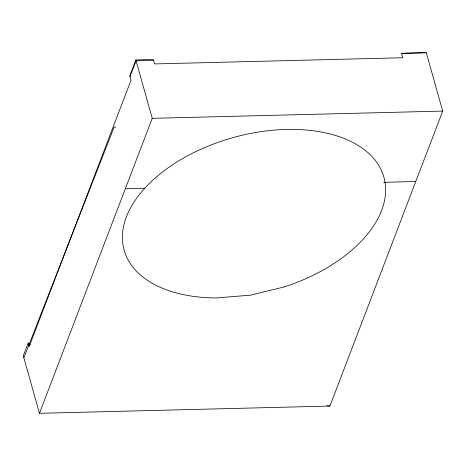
<?xml version="1.0" encoding="UTF-8"?>
<svg xmlns="http://www.w3.org/2000/svg" width="466" height="466" viewBox="0 0 466 466"><rect width="100%" height="100%" fill="white"/><g stroke="black" fill="none" stroke-linecap="round" stroke-linejoin="round"><path stroke-width="0.7" d="M135.833 59.945L129.769 75.801L131.016 80.228L29.189 346.547L28.193 343.005L23.3 355.803L39.464 413.307L329.916 406.055L442.7 111.083L426.285 52.693L401.535 53.31L402.781 57.737L154.625 63.929L153.378 59.508L135.833 59.945L152.248 118.329L39.464 413.307M130.02 76.686L136.084 60.83L153.611 60.335M23.865 357.806L114.187 126.985L115.626 127.189M401.558 53.386L426.285 52.693M152.248 118.329L442.7 111.083M125.319 188.765L144.92 188.276M383.821 182.311L415.771 181.513M327.045 405.601L329.916 406.055M28.193 343.005L30.342 344.828M284.493 286.864L250.318 295.182L216.393 297.949A134.901 78.911 -15.7 0 1 148.363 184.454A134.901 78.911 -15.7 0 1 363.894 149.37A134.901 78.911 -15.7 0 1 284.493 286.864"/></g></svg>
